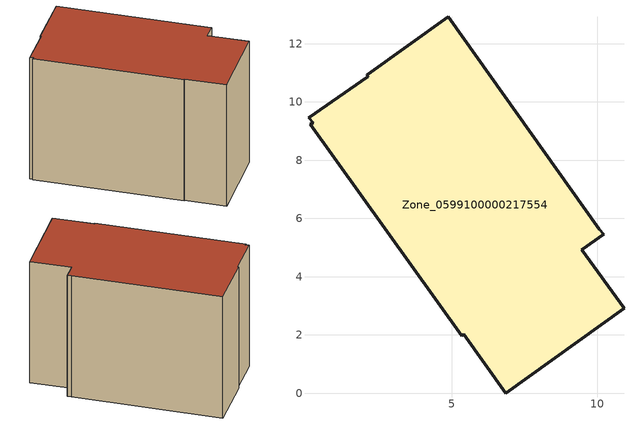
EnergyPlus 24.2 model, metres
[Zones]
Zone_0599100000217554
 floor ground (C_G): 6.85,0 5.4,2.02 5.34,1.98 0.14,9.24 0.24,9.28 0.08,9.45 2.12,10.87 2.1,10.93 4.88,12.92 10.06,5.63 10.21,5.46 9.47,4.93 10.91,2.91 z0
 wall outside (C_F): 2.12,10.87 0.08,9.45 0.24,9.28 0.14,9.24 5.34,1.98 5.4,2.02 6.85,0 10.91,2.91 9.47,4.93 10.21,5.46 10.06,5.63 4.88,12.92 2.1,10.93 2.12,10.87 z0:8.03
 roof outside (C_R): 0.14,9.24 5.34,1.98 5.4,2.02 6.85,0 10.91,2.91 9.47,4.93 10.21,5.46 10.06,5.63 4.88,12.92 2.1,10.93 2.12,10.87 0.08,9.45 0.24,9.28 z8.03
[BUILDING]
Pand.0599100000217554: North Axis=0; Terrain=City; Loads Convergence Tolerance Value=0.04; Temperature Convergence Tolerance Value=0.4; Solar Distribution=FullExterior; Maximum Number of Warmup Days=25; Minimum Number of Warmup Days=1
[Site:Location]
Rotterdam.The.Hague.AP_ZH_NLD Design_Conditions: Latitude=51.96; Longitude=4.45; Time Zone=1; Elevation=-4.5
[SITE:GROUNDTEMPERATURE:BUILDINGSURFACE]
18, 18, 18, 18, 18, 18, 18, 18, 18, 18, 18, 18
[MATERIAL] Thermal Absorptance=0.9; Solar Absorptance=0.7; Visible Absorptance=0.7
Name | Roughness | Thickness | Conductivity | Density | Specific Heat
G.TI.1975-1991 | MediumSmooth | 0.15 | 0.288461 | 540 | 1210
F.TI.1975-1991 | Rough | 0.3 | 0.230769 | 1920 | 840
R.TI.1975-1991 | MediumRough | 0.2 | 0.153846 | 1500 | 1000
[CONSTRUCTION]
C_G: G.TI.1975-1991
C_F: F.TI.1975-1991
C_R: R.TI.1975-1991
[ZONE]
Zone_0599100000217554: Type=1; Multiplier=1; Ceiling Height=Autocalculate; Volume=Autocalculate; Floor Area=autocalculate; Part of Total Floor Area=Yes
[ZONEINFILTRATION:DESIGNFLOWRATE]
Infil_Zone_0599100000217554: Zone or ZoneList or Space or SpaceList=Zone_0599100000217554; Schedule=AlwaysOn; Design Flow Rate Calculation Method=Flow/Area; Flow Rate per Floor Area=0.003; Constant Term Coefficient=1; Temperature Term Coefficient=0; Velocity Term Coefficient=0; Velocity Squared Term Coefficient=0
[HVACTEMPLATE:ZONE:IDEALLOADSAIRSYSTEM]
Zone_0599100000217554: Maximum Heating Supply Air Temperature=50; Minimum Cooling Supply Air Temperature=13; Maximum Heating Supply Air Humidity Ratio=0.0156; Minimum Cooling Supply Air Humidity Ratio=0.0077; Heating Limit=NoLimit; Cooling Limit=NoLimit; Dehumidification Control Type=ConstantSensibleHeatRatio; Cooling Sensible Heat Ratio=0.7; Dehumidification Setpoint=60; Humidification Control Type=None; Humidification Setpoint=30; Outdoor Air Method=None; Outdoor Air Flow Rate per Person=0.00944; Outdoor Air Flow Rate per Zone Floor Area=0; Outdoor Air Flow Rate per Zone=0; Demand Controlled Ventilation Type=None; Outdoor Air Economizer Type=NoEconomizer; Heat Recovery Type=None; Sensible Heat Recovery Effectiveness=0.7; Latent Heat Recovery Effectiveness=0.65
[ZONECONTROL:THERMOSTAT]
ThermostatControl_Zone_0599100000217554: Zone or ZoneList=Zone_0599100000217554; Control Type Schedule=DualSetpointControlType; Control 1=Thermostat_Zone_0599100000217554; Temperature Difference Between Cutout And Setpoint=0
[THERMOSTATSETPOINT:DUALSETPOINT]
Thermostat_Zone_0599100000217554: Heating Setpoint Temperature Schedule=HeatingSetpoint_Zone_0599100000217554; Cooling Setpoint Temperature Schedule=CoolingSetpoint_Zone_0599100000217554
[SCHEDULE:COMPACT]
HeatingSetpoint_Zone_0599100000217554: Through: 12/31, For: AllDays, Until: 24:00, 21
CoolingSetpoint_Zone_0599100000217554: Through: 12/31, For: AllDays, Until: 24:00, 24
DualSetpointControlType: Through: 12/31, For: AllDays, Until: 24:00, 4
AlwaysOn: Through: 12/31, For: AllDays, Until: 24:00, 1
